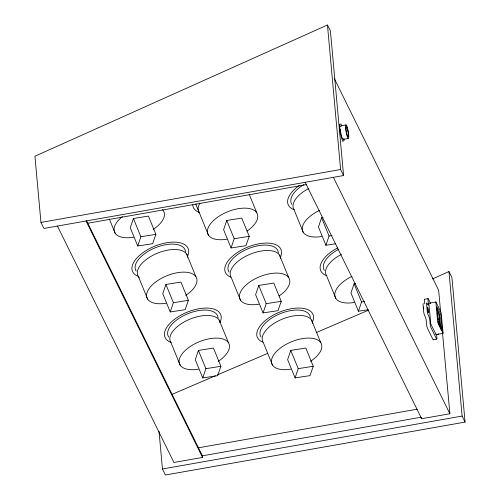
<?xml version="1.0" encoding="UTF-8"?>
<svg xmlns="http://www.w3.org/2000/svg" width="500" height="500" viewBox="0 0 500 500"><rect width="100%" height="100%" fill="white"/><g stroke="black" fill="none" stroke-linecap="round" stroke-linejoin="round"><path stroke-width="0.75" d="M438.694 322.75C438.9 326.556 437.85 318.062 439.206 324.469M438.669 323.762L438.85 323.387M438.781 323.606L438.819 322.362M441.194 328.237L441.394 329.131L441.031 327.381L440.887 328.269L441.438 329.338L441.388 327.912L441.594 329.3L441.181 327.912L440.887 328.269M440.087 326.637L439.5 324.275L439.725 326.262L439.688 324.9L440.081 325.525L439.787 326.388L439.756 324.619L439.744 325.562M438.675 323.419L439.338 323.75L439.494 324.731M439.069 323.8L439.275 324.212M440.238 325.769L439.894 324.888L440.356 327.194L440.288 325.875L440.456 326.312M440.819 327.506L441.025 327.85M441.2 327.819L440.606 326.356L440.894 327.863L440.431 326.388L440.881 327.694L440.462 326.95M133.412 218.494L130.262 227.725L137.719 245.975L152.625 243.725L155.887 234.356L148.431 216.106L133.412 218.494L140.869 236.744L137.719 245.975M165.919 284.462L162.775 293.7L170.231 311.95L185.131 309.7L188.394 300.331L180.944 282.075L165.919 284.462L173.375 302.712L170.231 311.95M226.744 220.469L223.6 229.7L231.05 247.956L245.956 245.7L249.219 236.331L241.762 218.081L226.744 220.469L234.2 238.719L231.05 247.956M198.431 350.438L195.281 359.669L202.738 377.919L217.644 375.669L220.906 366.3L213.45 348.05L198.431 350.438L205.881 368.688L202.738 377.919M258.756 285.438L255.613 294.669L263.069 312.919L277.969 310.669L281.238 301.3L273.781 283.05L258.756 285.438L266.212 303.688L263.069 312.919M323.1 217.519L321.6 217.756L318.45 226.994L325.906 245.244L335.594 243.781M325.906 245.244L329.056 236.012L321.6 217.756M290.775 350.406L287.625 359.637L295.081 377.887L309.988 375.637L313.25 366.269L305.794 348.019L290.775 350.406L298.231 368.656L295.081 377.887M355.613 283.494L354.106 283.731L350.962 292.962L358.419 311.212L368.106 309.75M358.419 311.212L361.562 301.981L354.106 283.731M428.825 303.206L430.8 324.031L436.031 334.556L443.081 333.312L441.106 312.481L435.875 301.962L428.913 303.3M435.875 301.962L437.694 322.269L443.081 333.312M436.031 334.556L436.069 334.062M440.075 325.744C439.775 324.025 439.481 326.669 440.25 325.962M327.456 25L34.931 156.231L40.956 222.425L43.919 228.444L343.575 175.538L330.419 31.012L327.456 25L340.606 169.519L343.575 175.538M432.581 278.9L448.956 271.556L451.919 277.575L465.069 422.094L165.413 475L162.45 468.988L159.019 431.269M171.55 394.569L215.35 375.8M217.506 374.875L267.769 353.338M316.6 332.419L368.3 310.262M340.637 125.862L345.956 124.925M343.094 139.4L348.413 138.463M40.956 222.425L340.606 169.519M87.794 223.219L306.494 184.613M424.562 299.25L428.088 298.631M437.075 313.269L438.606 313L439.906 318.788L437.606 319.194M441.5 329.931L438.525 323.888L438.306 321.494L438.7 323.856L441.831 330.606M438.169 322.225L439.688 321.956L439.369 318.463M439.156 324.762L439.225 323.544L438.606 323.638M439.469 324.35L439.431 324.644M439.306 325.05L439.219 324.131M436.7 308.869L439.531 314.8L440.8 327.306M440.106 324.888L440.475 327.038M441.625 327.975L442.013 330.575M433.244 339.75L436.769 339.131M198.463 447.806L417.163 409.194M86.581 220.8L202.4 455.825L421.112 417.212M202.4 455.825L202.544 457.425L173.938 462.475L57.438 226.044M305.169 182.306L421.675 418.731L449.881 413.756L442.525 332.981M162.45 468.988L462.106 416.081L465.069 422.094M140.869 236.744L155.887 234.356M234.2 238.719L249.219 236.331M329.056 236.012L332.056 235.531M173.375 302.712L188.394 300.331M266.212 303.688L281.238 301.3M361.562 301.981L364.569 301.506M205.881 368.688L220.906 366.3M298.231 368.656L313.25 366.269M439.487 324.1L439.669 324.7M440.119 325.737L440.144 326.763M439.906 326.256L439.762 325.938M334.2 78.338L438.644 290.281L440.619 312.019M436.631 308.988L438.606 313M430.631 303.531L428.356 298.906A2.719 0.425 80 0 0 427.944 299.519L428.269 303.288A3.625 0.569 80 0 1 428.125 305.25L426.981 303.269A2.719 0.425 80 0 0 426.606 304.462L427.188 310.837A2.719 0.425 80 0 0 427.994 314.438L429.219 317.269A3.625 0.569 80 0 1 429.869 320.831L430.231 324.681A2.719 0.425 80 0 0 430.969 327.619L436.5 338.85A2.719 0.425 80 0 0 436.912 338.237L436.587 334.469M438.481 321.463L436.956 306.756L440.769 314.581L442 328.512L438.306 321.494M438.837 323.6L438.681 323.288L439.137 324.325M333.375 177.325L449.881 413.756M86.037 220.994L202.544 457.425M335.819 298.406L326.575 275.775A26.7 13.15 -22.2 0 1 341.362 254.425M303.312 232.438L294.069 209.806A26.7 13.15 -22.2 0 1 308.856 188.45M311.525 320.05L320.769 342.681M279.506 255.081L288.75 277.712M249.225 194.356L256.737 212.744M272.488 365.081L263.244 342.45A26.7 13.15 -22.2 0 1 283.312 318.719A26.7 13.15 -22.2 0 1 312.581 323.325M240.475 300.113L231.225 277.481A26.7 13.15 -22.2 0 1 251.3 253.75A26.7 13.15 -22.2 0 1 280.569 258.356M208.456 235.144L197.006 207.113A26.7 13.15 -22.2 0 1 195.944 203.837M219.181 320.081L228.425 342.713M186.669 254.106L195.912 276.737M180.144 365.112L170.9 342.481A26.7 13.15 -22.2 0 1 190.325 319A26.7 13.15 -22.2 0 1 220.162 322.65M138.387 276.506L147.631 299.137M109.35 219.025L115.125 233.169M341.613 126.194L341 123.987L339.538 124.544L340.325 133.206L342.575 141.306L344.038 140.744L343.844 138.581M439.2 324.05L439.456 324.181M440.7 327.306L440.637 326.919M438.869 322.719L439.012 323.569M438.706 322.525L439.031 324.5M439.394 324.1L439.569 325.594M440.775 327.062L440.625 326.763M440.969 327.8L440.85 327.344M448.956 271.556L462.106 416.081M441.512 328.131L441.669 329.856M440.9 326.931L441.1 328.706M439.169 323.419L439.363 325.175M424.744 303.913L424.419 300.144A2.719 0.425 80 0 1 424.681 299.3M421.581 417.669L421.675 418.731M162.512 209.662A26.7 13.15 -22.2 0 1 153.156 229.456M133.5 237.244A26.7 13.15 -22.2 0 1 114.831 232.675A26.7 13.15 -22.2 0 1 122.463 216.588M229.019 272.081A26.7 13.15 -22.2 0 1 249.094 248.344A26.7 13.15 -22.2 0 1 278.363 252.95M258.85 304.188A26.7 13.15 -22.2 0 1 242.169 289.244A26.7 13.15 -22.2 0 1 281.156 273.481A26.7 13.15 -22.2 0 1 279.113 295.994M230.837 277.219A30.081 14.819 -22.2 0 1 248.05 246.962A30.081 14.819 -22.2 0 1 280.256 257.538M136.181 271.106A26.7 13.15 -22.2 0 1 156.256 247.375A26.7 13.15 -22.2 0 1 185.525 251.981M166.012 303.212A26.7 13.15 -22.2 0 1 149.444 288.113A26.7 13.15 -22.2 0 1 188.681 272.581A26.7 13.15 -22.2 0 1 185.669 295.431M139.281 277.613A26.7 13.15 -22.2 0 1 157.169 253.294A26.7 13.15 -22.2 0 1 187.731 257.381M138.675 276.506A30.081 14.819 -22.2 0 1 154.688 246.206A30.081 14.819 -22.2 0 1 187.419 256.562M261.038 337.05A26.7 13.15 -22.2 0 1 281.106 313.312A26.7 13.15 -22.2 0 1 310.375 317.919M290.863 369.15A26.7 13.15 -22.2 0 1 274.294 354.056A26.7 13.15 -22.2 0 1 313.538 338.525A26.7 13.15 -22.2 0 1 310.519 361.369M262.856 342.188A30.081 14.819 -22.2 0 1 280.069 311.931A30.081 14.819 -22.2 0 1 312.269 322.506M168.694 337.075A26.7 13.15 -22.2 0 1 188.762 313.344A26.7 13.15 -22.2 0 1 218.031 317.95M198.519 369.181A26.7 13.15 -22.2 0 1 181.95 354.087A26.7 13.15 -22.2 0 1 221.194 338.55A26.7 13.15 -22.2 0 1 218.175 361.4M171.188 342.475A30.081 14.819 -22.2 0 1 187.2 312.175A30.081 14.819 -22.2 0 1 219.925 322.537M226.831 239.219A26.7 13.15 -22.2 0 1 210.156 224.275A26.7 13.15 -22.2 0 1 249.144 208.519A26.7 13.15 -22.2 0 1 247.094 231.025M199.213 212.512A26.7 13.15 -22.2 0 1 199.944 203.106M198.825 212.25A30.081 14.819 -22.2 0 1 192.75 204.844M291.863 204.4A26.7 13.15 -22.2 0 1 303.981 184.531M321.688 236.506A26.7 13.15 -22.2 0 1 302.262 229.363A26.7 13.15 -22.2 0 1 319.481 210.394M294.356 209.8A30.081 14.819 -22.2 0 1 299.194 185.55M324.369 270.375A26.7 13.15 -22.2 0 1 338.481 249.381M354.2 302.481A26.7 13.15 -22.2 0 1 334.775 295.331A26.7 13.15 -22.2 0 1 351.987 276.369M326.863 275.769A30.081 14.819 -22.2 0 1 337.512 247.975M423.688 308.913A3.987 0.625 80 0 1 423.713 306.95M423.306 303.663A2.719 0.425 80 0 0 423.081 305.081L423.663 311.462A2.719 0.425 80 0 0 424.469 315.056L425.694 317.894A3.625 0.569 80 0 1 426.344 321.456L426.706 325.306A2.719 0.425 80 0 0 427.444 328.244L432.975 339.475A2.719 0.425 80 0 0 433.381 339.319M438.288 333.875A2.719 0.425 80 0 1 437.875 334.487M342.887 138.894A6.344 0.994 80 0 1 341.337 135.312M341.194 134.706A6.344 0.994 80 0 1 340.806 132.787M340.694 132.131A6.344 0.994 80 0 1 340.35 129.088M340.438 126.744A6.344 0.994 80 0 1 340.688 126.4M427.456 307.819L427.675 310.212A2.719 0.425 80 0 0 428.137 312.056L428.3 312.45A2.719 0.425 80 0 0 428.675 311.256A2.719 0.425 80 0 0 427.863 307.663L427.719 307.431A2.719 0.425 80 0 0 427.456 307.819M346.006 128.369A5.075 0.794 80 0 0 347.863 136.588A5.075 0.794 80 0 0 347.675 130.125A5.075 0.794 80 0 0 346.006 128.369M345.588 127.181A6.881 1.075 80 0 0 348.1 138.331A6.881 1.075 80 0 0 347.856 129.562A6.881 1.075 80 0 0 345.588 127.181"/></g></svg>
